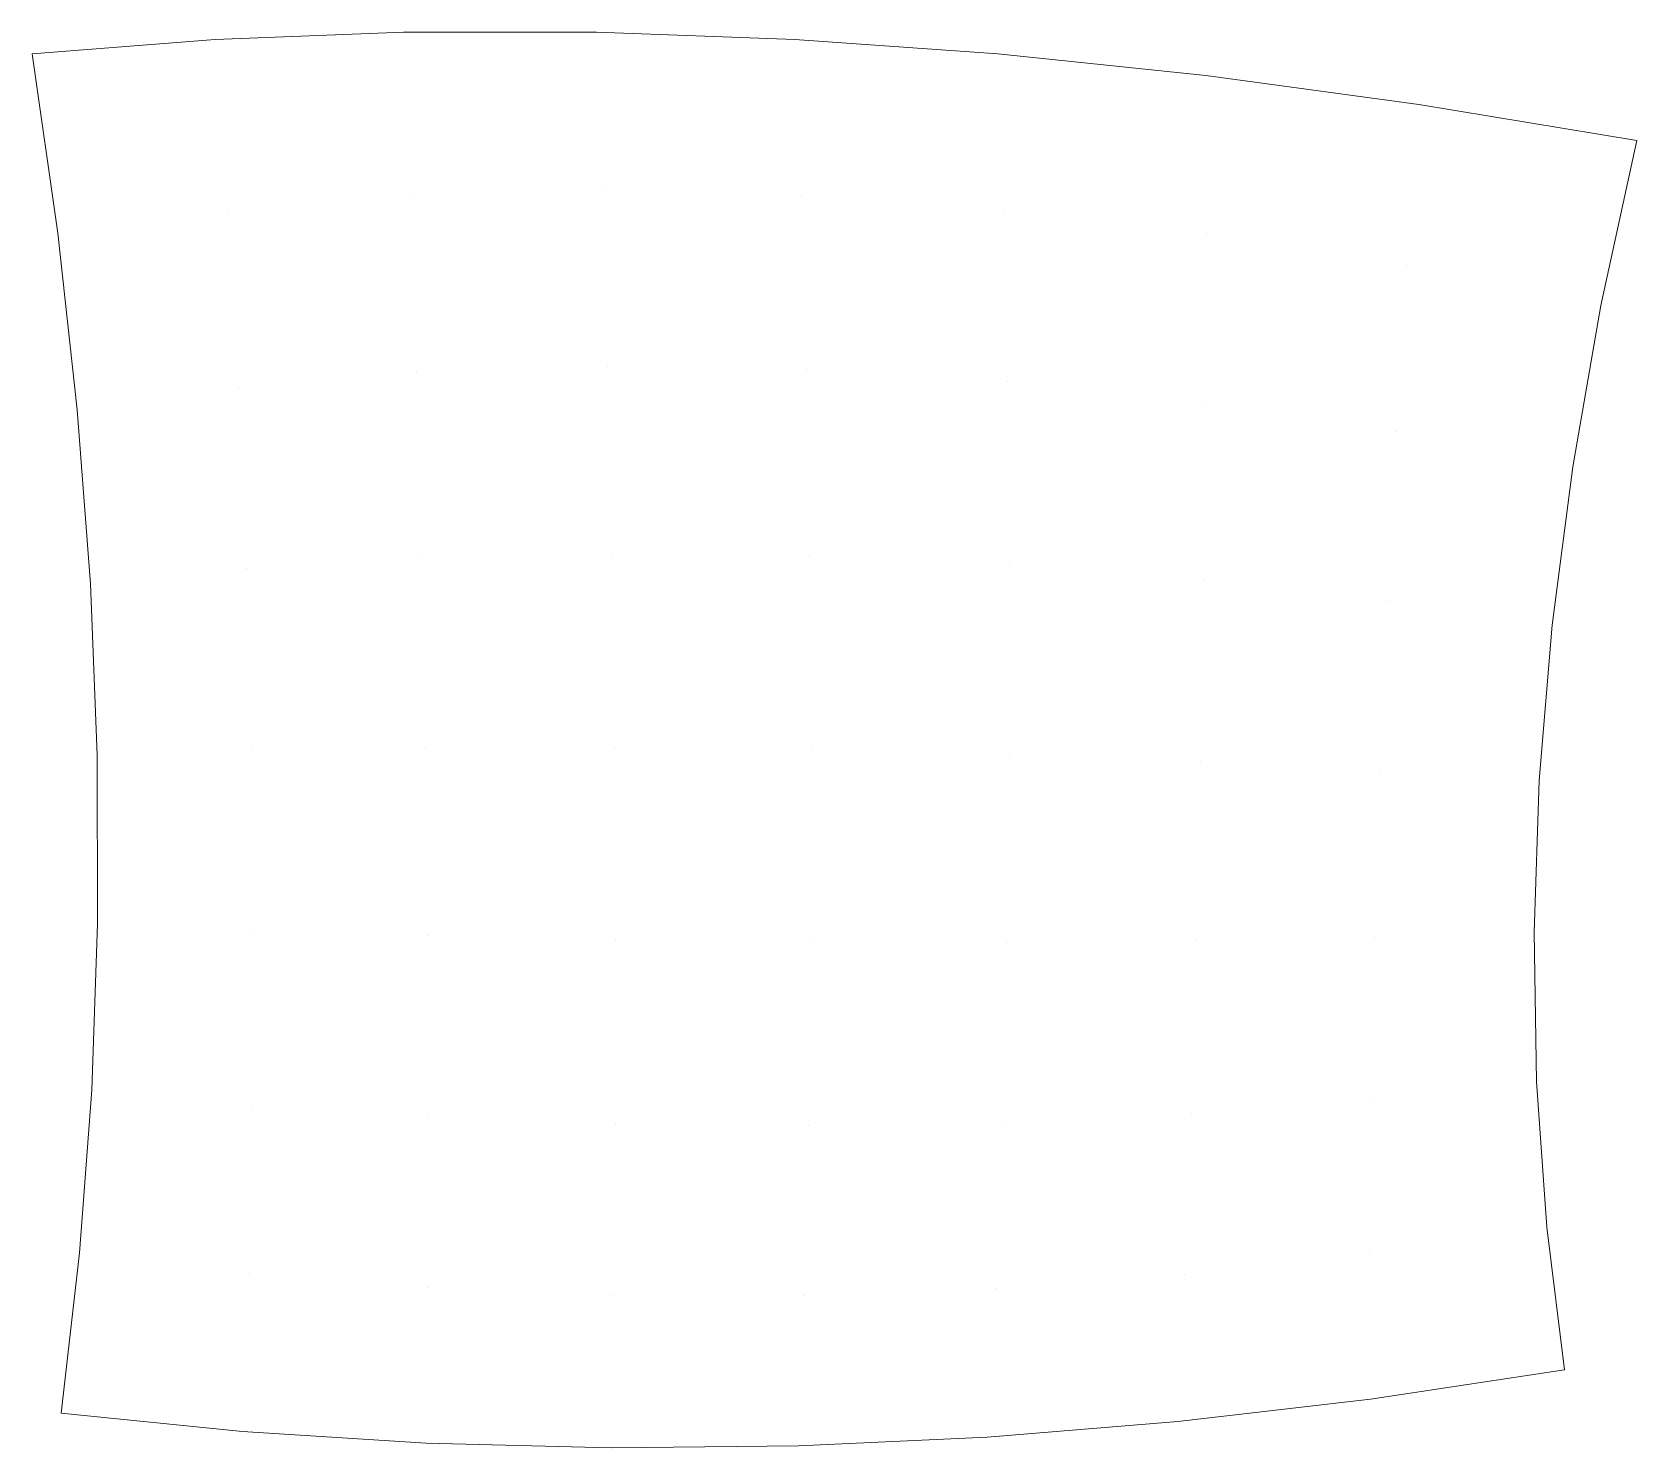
# Model space of a CAD drawing. Header units: millimetres. Extents: x -0.5 to 27.2, y -0.6 to 23.9.
import ezdxf

# ---------------------------------------------------------------- set-up
doc = ezdxf.new("R2010")
doc.units = ezdxf.units.MM
doc.header["$LTSCALE"] = 50
doc.layers.add('None', color=7, linetype='Continuous', lineweight=5)

msp = doc.modelspace()

# ---------------------------------------------------------------- linework, layer by layer
at = {"layer": 'None', "color": 7, "linetype": 'Continuous', "lineweight": 5, "transparency": 33554687}
for points, invisible_edges in [([(5.922, 23.875, 2.984), (2.668, 23.75, 2.277), (2.89, 20.796, 2.853)], 10), ([(2.89, 20.796, 2.853), (6.043, 21.044, 3.491), (5.922, 23.875, 2.984)], 11), ([(9.262, 23.875, 3.371), (5.922, 23.875, 2.984), (6.043, 21.044, 3.491)], 10), ([(6.043, 21.044, 3.491), (9.363, 21.13, 3.832), (9.262, 23.875, 3.371)], 11), ([(12.688, 23.75, 3.438), (9.262, 23.875, 3.371), (9.363, 21.13, 3.832)], 10), ([(2.668, 23.75, 2.277), (-0.5, 23.5, 1.25), (-0.055, 20.398, 1.941)], 8), ([(-0.055, 20.398, 1.941), (2.89, 20.796, 2.853), (2.668, 23.75, 2.277)], 11), ([(9.363, 21.13, 3.832), (12.8, 21.051, 3.866), (12.688, 23.75, 3.438)], 11), ([(16.199, 23.5, 3.184), (12.688, 23.75, 3.438), (12.8, 21.051, 3.866)], 10), ([(12.8, 21.051, 3.866), (16.3, 20.806, 3.588), (16.199, 23.5, 3.184)], 11), ([(19.797, 23.125, 2.609), (16.199, 23.5, 3.184), (16.3, 20.806, 3.588)], 10), ([(16.3, 20.806, 3.588), (19.808, 20.401, 3.005), (19.797, 23.125, 2.609)], 11), ([(23.48, 22.625, 1.715), (19.797, 23.125, 2.609), (19.808, 20.401, 3.005)], 10), ([(19.808, 20.401, 3.005), (23.268, 19.845, 2.134), (23.48, 22.625, 1.715)], 11), ([(27.25, 22, 0.5), (23.48, 22.625, 1.715), (23.268, 19.845, 2.134)], 10), ([(23.268, 19.845, 2.134), (26.629, 19.152, 1), (27.25, 22, 0.5)], 9), ([(9.363, 21.13, 3.832), (6.043, 21.044, 3.491), (6.149, 17.989, 3.808)], 11), ([(6.149, 17.989, 3.808), (9.45, 18.096, 4.12), (9.363, 21.13, 3.832)], 11), ([(12.8, 21.051, 3.866), (9.363, 21.13, 3.832), (9.45, 18.096, 4.12)], 11), ([(6.149, 17.989, 3.808), (6.043, 21.044, 3.491), (2.89, 20.796, 2.853)], 11), ([(9.45, 18.096, 4.12), (12.889, 18.044, 4.134), (12.8, 21.051, 3.866)], 11), ([(16.3, 20.806, 3.588), (12.8, 21.051, 3.866), (12.889, 18.044, 4.134)], 11), ([(3.071, 17.733, 3.221), (2.89, 20.796, 2.853), (-0.055, 20.398, 1.941)], 11), ([(2.89, 20.796, 2.853), (3.071, 17.733, 3.221), (6.149, 17.989, 3.808)], 11), ([(12.889, 18.044, 4.134), (16.371, 17.833, 3.848), (16.3, 20.806, 3.588)], 11), ([(19.808, 20.401, 3.005), (16.3, 20.806, 3.588), (16.371, 17.833, 3.848)], 11), ([(-0.055, 20.398, 1.941), (0.281, 17.344, 2.391), (3.071, 17.733, 3.221)], 10), ([(16.371, 17.833, 3.848), (19.798, 17.47, 3.272), (19.808, 20.401, 3.005)], 11), ([(23.268, 19.845, 2.134), (19.808, 20.401, 3.005), (19.798, 17.47, 3.272)], 11), ([(19.798, 17.47, 3.272), (23.081, 16.971, 2.435), (23.268, 19.845, 2.134)], 11), ([(26.629, 19.152, 1), (23.268, 19.845, 2.134), (23.081, 16.971, 2.435)], 11), ([(23.081, 16.971, 2.435), (26.141, 16.359, 1.375), (26.629, 19.152, 1)], 9), ([(9.45, 18.096, 4.12), (6.149, 17.989, 3.808), (6.236, 14.782, 3.915)], 11), ([(6.236, 14.782, 3.915), (9.518, 14.855, 4.207), (9.45, 18.096, 4.12)], 11), ([(12.889, 18.044, 4.134), (9.45, 18.096, 4.12), (9.518, 14.855, 4.207)], 11), ([(9.518, 14.855, 4.207), (12.948, 14.814, 4.218), (12.889, 18.044, 4.134)], 11), ([(16.371, 17.833, 3.848), (12.889, 18.044, 4.134), (12.948, 14.814, 4.218)], 11), ([(6.236, 14.782, 3.915), (6.149, 17.989, 3.808), (3.071, 17.733, 3.221)], 11), ([(12.948, 14.814, 4.218), (16.405, 14.66, 3.942), (16.371, 17.833, 3.848)], 11), ([(19.798, 17.47, 3.272), (16.371, 17.833, 3.848), (16.405, 14.66, 3.942)], 11), ([(3.206, 14.604, 3.365), (3.071, 17.733, 3.221), (0.281, 17.344, 2.391)], 11), ([(3.071, 17.733, 3.221), (3.206, 14.604, 3.365), (6.236, 14.782, 3.915)], 11), ([(0.281, 17.344, 2.391), (0.508, 14.336, 2.598), (3.206, 14.604, 3.365)], 10), ([(16.405, 14.66, 3.942), (19.766, 14.399, 3.394), (19.798, 17.47, 3.272)], 11), ([(23.081, 16.971, 2.435), (19.798, 17.47, 3.272), (19.766, 14.399, 3.394)], 11), ([(19.766, 14.399, 3.394), (22.922, 14.047, 2.606), (23.081, 16.971, 2.435)], 11), ([(26.141, 16.359, 1.375), (23.081, 16.971, 2.435), (22.922, 14.047, 2.606)], 11), ([(22.922, 14.047, 2.606), (25.785, 13.621, 1.625), (26.141, 16.359, 1.375)], 9), ([(6.3, 11.506, 3.798), (6.236, 14.782, 3.915), (3.206, 14.604, 3.365)], 11), ([(9.518, 14.855, 4.207), (6.236, 14.782, 3.915), (6.3, 11.506, 3.798)], 11), ([(6.3, 11.506, 3.798), (9.565, 11.512, 4.081), (9.518, 14.855, 4.207)], 11), ([(12.948, 14.814, 4.218), (9.518, 14.855, 4.207), (9.565, 11.512, 4.081)], 11), ([(9.565, 11.512, 4.081), (12.974, 11.474, 4.103), (12.948, 14.814, 4.218)], 11), ([(16.405, 14.66, 3.942), (12.948, 14.814, 4.218), (12.974, 11.474, 4.103)], 11), ([(3.293, 11.459, 3.279), (3.206, 14.604, 3.365), (0.508, 14.336, 2.598)], 11), ([(3.206, 14.604, 3.365), (3.293, 11.459, 3.279), (6.3, 11.506, 3.798)], 11), ([(12.974, 11.474, 4.103), (16.4, 11.392, 3.859), (16.405, 14.66, 3.942)], 11), ([(19.766, 14.399, 3.394), (16.405, 14.66, 3.942), (16.4, 11.392, 3.859)], 11), ([(0.508, 14.336, 2.598), (0.625, 11.375, 2.562), (3.293, 11.459, 3.279)], 10), ([(16.4, 11.392, 3.859), (19.712, 11.271, 3.361), (19.766, 14.399, 3.394)], 11), ([(22.922, 14.047, 2.606), (19.766, 14.399, 3.394), (19.712, 11.271, 3.361)], 11), ([(19.712, 11.271, 3.361), (22.796, 11.117, 2.644), (22.922, 14.047, 2.606)], 11), ([(25.785, 13.621, 1.625), (22.922, 14.047, 2.606), (22.796, 11.117, 2.644)], 11), ([(22.796, 11.117, 2.644), (25.562, 10.938, 1.75), (25.785, 13.621, 1.625)], 9), ([(3.329, 8.347, 2.962), (3.293, 11.459, 3.279), (0.625, 11.375, 2.562)], 11), ([(6.3, 11.506, 3.798), (3.293, 11.459, 3.279), (3.329, 8.347, 2.962)], 11), ([(3.329, 8.347, 2.962), (6.34, 8.254, 3.459), (6.3, 11.506, 3.798)], 11), ([(9.565, 11.512, 4.081), (6.3, 11.506, 3.798), (6.34, 8.254, 3.459)], 11), ([(6.34, 8.254, 3.459), (9.587, 8.187, 3.742), (9.565, 11.512, 4.081)], 11), ([(12.974, 11.474, 4.103), (9.565, 11.512, 4.081), (9.587, 8.187, 3.742)], 11), ([(9.587, 8.187, 3.742), (12.965, 8.15, 3.79), (12.974, 11.474, 4.103)], 11), ([(16.4, 11.392, 3.859), (12.974, 11.474, 4.103), (12.965, 8.15, 3.79)], 11), ([(12.965, 8.15, 3.79), (16.355, 8.146, 3.597), (16.4, 11.392, 3.859)], 11), ([(16.4, 11.392, 3.859), (16.355, 8.146, 3.597), (19.637, 8.172, 3.173)], 11), ([(19.637, 8.172, 3.173), (19.712, 11.271, 3.361), (16.4, 11.392, 3.859)], 11), ([(0.625, 11.375, 2.562), (0.633, 8.461, 2.285), (3.329, 8.347, 2.962)], 10), ([(19.712, 11.271, 3.361), (19.637, 8.172, 3.173), (22.704, 8.228, 2.544)], 11), ([(22.704, 8.228, 2.544), (22.796, 11.117, 2.644), (19.712, 11.271, 3.361)], 11), ([(22.796, 11.117, 2.644), (22.704, 8.228, 2.544), (25.473, 8.309, 1.75)], 11), ([(25.473, 8.309, 1.75), (25.562, 10.938, 1.75), (22.796, 11.117, 2.644)], 10), ([(0.633, 8.461, 2.285), (0.531, 5.594, 1.766), (3.314, 5.318, 2.421)], 10), ([(3.314, 5.318, 2.421), (3.329, 8.347, 2.962), (0.633, 8.461, 2.285)], 11), ([(6.34, 8.254, 3.459), (3.329, 8.347, 2.962), (3.314, 5.318, 2.421)], 11), ([(3.314, 5.318, 2.421), (6.355, 5.115, 2.909), (6.34, 8.254, 3.459)], 11), ([(9.587, 8.187, 3.742), (6.34, 8.254, 3.459), (6.355, 5.115, 2.909)], 11), ([(6.355, 5.115, 2.909), (9.586, 4.996, 3.206), (9.587, 8.187, 3.742)], 11), ([(9.587, 8.187, 3.742), (9.586, 4.996, 3.206), (12.922, 4.968, 3.294)], 11), ([(12.922, 4.968, 3.294), (12.965, 8.15, 3.79), (9.587, 8.187, 3.742)], 11), ([(12.965, 8.15, 3.79), (12.922, 4.968, 3.294), (16.272, 5.034, 3.168)], 11), ([(16.272, 5.034, 3.168), (16.355, 8.146, 3.597), (12.965, 8.15, 3.79)], 11), ([(16.355, 8.146, 3.597), (16.272, 5.034, 3.168), (19.543, 5.189, 2.835)], 11), ([(19.543, 5.189, 2.835), (19.637, 8.172, 3.173), (16.355, 8.146, 3.597)], 11), ([(19.637, 8.172, 3.173), (19.543, 5.189, 2.835), (22.647, 5.427, 2.312)], 11), ([(22.647, 5.427, 2.312), (22.704, 8.228, 2.544), (19.637, 8.172, 3.173)], 11), ([(22.704, 8.228, 2.544), (22.647, 5.427, 2.312), (25.516, 5.734, 1.625)], 11), ([(25.516, 5.734, 1.625), (25.473, 8.309, 1.75), (22.704, 8.228, 2.544)], 10), ([(0.531, 5.594, 1.766), (0.32, 2.773, 1.004), (3.251, 2.417, 1.669)], 10), ([(3.251, 2.417, 1.669), (3.314, 5.318, 2.421), (0.531, 5.594, 1.766)], 11), ([(25.691, 3.215, 1.375), (25.516, 5.734, 1.625), (22.647, 5.427, 2.312)], 10), ([(6.355, 5.115, 2.909), (3.314, 5.318, 2.421), (3.251, 2.417, 1.669)], 11), ([(22.627, 2.754, 1.952), (22.647, 5.427, 2.312), (19.543, 5.189, 2.835)], 11), ([(22.647, 5.427, 2.312), (22.627, 2.754, 1.952), (25.691, 3.215, 1.375)], 11), ([(3.251, 2.417, 1.669), (6.345, 2.17, 2.173), (6.355, 5.115, 2.909)], 11), ([(9.586, 4.996, 3.206), (6.355, 5.115, 2.909), (6.345, 2.17, 2.173)], 11), ([(6.345, 2.17, 2.173), (9.561, 2.042, 2.501), (9.586, 4.996, 3.206)], 11), ([(9.586, 4.996, 3.206), (9.561, 2.042, 2.501), (12.849, 2.037, 2.644)], 11), ([(12.849, 2.037, 2.644), (12.922, 4.968, 3.294), (9.586, 4.996, 3.206)], 11), ([(16.157, 2.157, 2.597), (16.272, 5.034, 3.168), (12.922, 4.968, 3.294)], 11), ([(16.272, 5.034, 3.168), (16.157, 2.157, 2.597), (19.433, 2.398, 2.364)], 11), ([(19.433, 2.398, 2.364), (19.543, 5.189, 2.835), (16.272, 5.034, 3.168)], 11), ([(19.543, 5.189, 2.835), (19.433, 2.398, 2.364), (22.627, 2.754, 1.952)], 11), ([(12.922, 4.968, 3.294), (12.849, 2.037, 2.644), (16.157, 2.157, 2.597)], 11), ([(26, 0.75, 1), (25.691, 3.215, 1.375), (22.627, 2.754, 1.952)], 10), ([(0.32, 2.773, 1.004), (0, 0), (3.141, -0.316, 0.727)], 8), ([(3.141, -0.316, 0.727), (3.251, 2.417, 1.669), (0.32, 2.773, 1.004)], 11), ([(22.641, 0.246, 1.477), (22.627, 2.754, 1.952), (19.433, 2.398, 2.364)], 11), ([(22.627, 2.754, 1.952), (22.641, 0.246, 1.477), (26, 0.75, 1)], 9), ([(3.251, 2.417, 1.669), (3.141, -0.316, 0.727), (6.312, -0.516, 1.281)], 9), ([(6.312, -0.516, 1.281), (6.345, 2.17, 2.173), (3.251, 2.417, 1.669)], 11), ([(19.312, -0.141, 1.781), (19.433, 2.398, 2.364), (16.157, 2.157, 2.597)], 11), ([(19.433, 2.398, 2.364), (19.312, -0.141, 1.781), (22.641, 0.246, 1.477)], 9), ([(6.345, 2.17, 2.173), (6.312, -0.516, 1.281), (9.516, -0.598, 1.664)], 9), ([(9.516, -0.598, 1.664), (9.561, 2.042, 2.501), (6.345, 2.17, 2.173)], 11), ([(9.561, 2.042, 2.501), (9.516, -0.598, 1.664), (12.75, -0.562, 1.875)], 9), ([(12.75, -0.562, 1.875), (12.849, 2.037, 2.644), (9.561, 2.042, 2.501)], 11), ([(12.849, 2.037, 2.644), (12.75, -0.562, 1.875), (16.016, -0.41, 1.914)], 9), ([(16.016, -0.41, 1.914), (16.157, 2.157, 2.597), (12.849, 2.037, 2.644)], 11), ([(16.157, 2.157, 2.597), (16.016, -0.41, 1.914), (19.312, -0.141, 1.781)], 9)]:
    msp.add_3dface(points, dxfattribs=dict(at, invisible_edges=invisible_edges))

doc.saveas('drawing.dxf')
